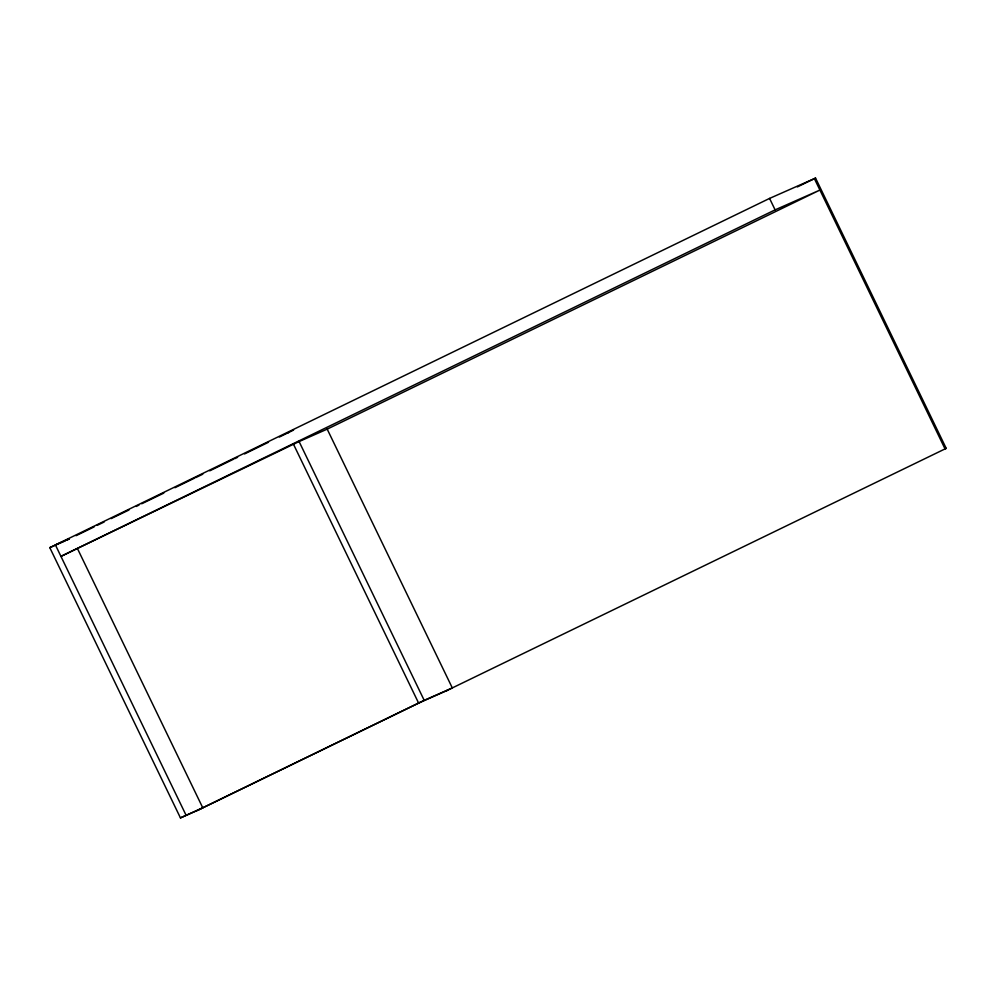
<?xml version="1.0" encoding="UTF-8"?>
<svg xmlns="http://www.w3.org/2000/svg" width="996" height="996" viewBox="0 0 996 996"><rect width="100%" height="100%" fill="white"/><g stroke="black" fill="none" stroke-linecap="round" stroke-linejoin="round"><path stroke-width="1.49" d="M419.777 702.553L198.329 809.997L180.45 817.903L49.8 547.651L769.572 198.416L815.55 178.097L946.2 448.349L446.694 690.651M69.297 538.911L66.508 540.255L67.678 539.745M76.045 535.686L94.147 526.896M97.147 525.39L104.157 521.991M111.079 518.63L128.97 510.014M136.153 506.466L138.967 505.109M141.718 503.764L163.78 493.12M174.923 487.704L194.681 478.08M195.814 477.57L202.773 474.196M209.745 470.822L233.637 459.168M234.807 458.658L237.596 457.301M244.555 453.927L268.497 442.261M279.378 437.032L293.559 430.098M797.36 186.924L815.55 178.097M775.112 209.87L60.943 556.378L299.099 441.552L327.198 429.127L819.92 190.062L775.112 209.87L769.572 198.416M180.45 817.903L202.761 807.793L77.539 548.746M197.158 810.52L424.209 700.35L452.309 687.937L327.074 428.878M287.956 432.812L289.126 432.301M69.334 538.774L55.403 544.924L186.053 815.189M49.8 547.651L65.126 540.878M946.2 448.349L945.03 448.872L814.379 178.608M447.864 690.141L418.606 703.076L293.372 444.017M298.974 441.303L424.209 700.35"/></g></svg>
